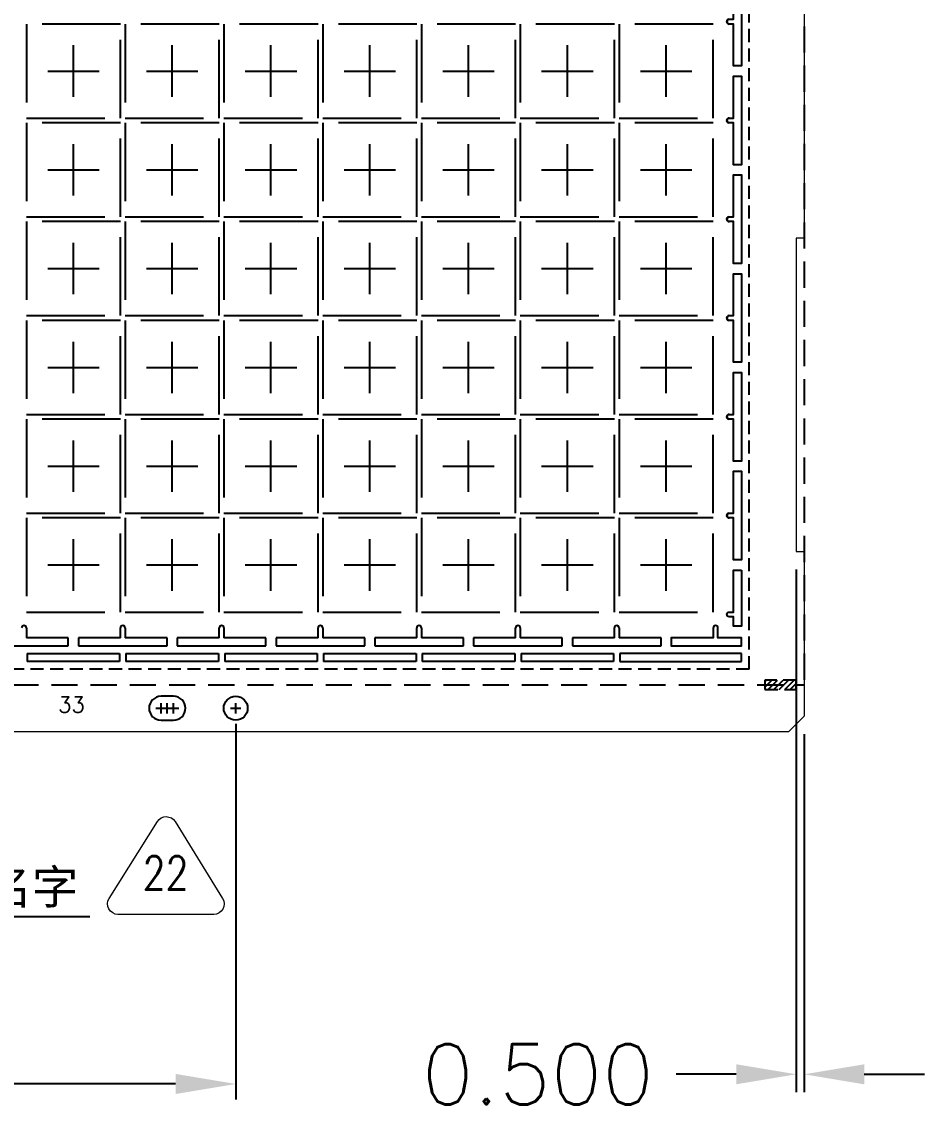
# Model space of a CAD drawing. Header units: inches. Extents: x 5 to 403, y 5 to 265.
# Drawn here: x 117.22 to 134.49, y 78 to 98.72 of the extents above; entities that cross this region are included whole.
import ezdxf

# ---------------------------------------------------------------- set-up
doc = ezdxf.new("R2010")
doc.units = ezdxf.units.IN
doc.header["$MEASUREMENT"] = 0
for name, pattern in [('CENTER', [2, 1.25, -0.25, 0.25, -0.25]), ('DASHED', [0.75, 0.5, -0.25]), ('HIDDEN', [0.375, 0.25, -0.125])]:
    doc.linetypes.add(name, pattern=pattern)
for name, color, linetype in [('1（实线、SECTION图示等）', 7, 'Continuous'), ('CEN(中心线)', 1, 'CENTER'), ('DIM(尺寸标注）', 4, 'Continuous'), ('EFFECTIVE AREA（塑封区域）', 4, 'HIDDEN'), ('PKG LINE（虚线）', 2, 'HIDDEN'), ('Tape(胶带、实线）', 4, 'Continuous')]:
    doc.layers.add(name, color=color, linetype=linetype)
doc.styles.add('ROMANS', font='SIMPLEX', dxfattribs={"width": 0.8, "height": 0.018})
doc.styles.add('SIMPLEX', font='SIMPLEX')
doc.styles.get("Standard").update_dxf_attribs({"font": ''})
doc.styles.add('宋体', font='')
doc.styles.get('Standard').set_extended_font_data('SimSun')
doc.styles.get('宋体').set_extended_font_data('SimSun')
doc.dimstyles.new('ISO-25', dxfattribs={"dimtxt": 0.2, "dimasz": 0.15, "dimexe": 0.025, "dimexo": 0.025, "dimgap": 0.025, "dimtad": 0, "dimdec": 3, "dimzin": 1, "dimdsep": 46, "dimtxsty": '宋体', "dimcen": 0.15, "dimadec": 0, "dimazin": 0, "dimtfac": 1, "dimtdec": 3, "dimtmove": 0, "dimatfit": 3, "dimfxl": 0, "dimarcsym": 0})

msp = doc.modelspace()

# ---------------------------------------------------------------- hatches: boundary and pattern name
at = {"layer": 'DIM(尺寸标注）'}
h = msp.add_hatch(dxfattribs=at)
h.set_pattern_fill('ANSI31', color=256, scale=0.6, style=0)
h.set_pattern_definition([(45, (-224.63369, 107.40307), (-0.053033009, 0.053033009), [])])
h.paths.add_polyline_path([(54.93635, 107.7195), (54.93635, 107.5395), (55.53635, 107.5395), (55.53635, 107.7195)])
h.paths.add_polyline_path([(54.93635, 85.9395), (54.93635, 86.1195), (55.53635, 86.1195), (55.53635, 85.9395)])
h.paths.add_polyline_path([(131.43635, 86.1195), (131.43635, 85.9395), (132.03635, 85.9395), (132.03635, 86.1195)])
h.paths.add_polyline_path([(131.43635, 107.5395), (131.43635, 107.7195), (132.03635, 107.7195), (132.03635, 107.5395)])

# ---------------------------------------------------------------- linework, layer by layer
msp.add_circle((121.31135, 85.5831, 0.1444), 0.2286)
at = {"layer": '1（实线、SECTION图示等）', "ltscale": 10}
for p, q in [((117.30635, 87.1185, 0.1444), (117.30635, 86.9295, 0.1444)), ((119.10635, 86.9295, 0.1444), (119.10635, 87.1185, 0.1444)), ((119.19635, 87.1185, 0.1444), (119.19635, 86.9295, 0.1444)), ((120.99635, 86.9295, 0.1444), (120.99635, 87.1185, 0.1444)), ((121.08635, 87.1185, 0.1444), (121.08635, 86.9295, 0.1444)), ((122.88635, 86.9295, 0.1444), (122.88635, 87.1185, 0.1444)), ((122.97635, 87.1185, 0.1444), (122.97635, 86.9295, 0.1444)), ((124.77635, 86.9295, 0.1444), (124.77635, 87.1185, 0.1444)), ((124.86635, 87.1185, 0.1444), (124.86635, 86.9295, 0.1444)), ((126.66635, 86.9295, 0.1444), (126.66635, 87.1185, 0.1444)), ((126.75635, 87.1185, 0.1444), (126.75635, 86.9295, 0.1444)), ((128.55635, 86.9295, 0.1444), (128.55635, 87.1185, 0.1444)), ((128.64635, 87.1185, 0.1444), (128.64635, 86.9295, 0.1444)), ((118.10885, 86.9295, 0.1444), (117.30635, 86.9295, 0.1444)), ((118.10885, 86.7795, 0.1444), (118.10885, 86.9295, 0.1444)), ((119.10635, 86.9295, 0.1444), (118.30385, 86.9295, 0.1444)), ((118.30385, 86.9295, 0.1444), (118.30385, 86.7795, 0.1444)), ((119.99885, 86.9295, 0.1444), (119.19635, 86.9295, 0.1444)), ((119.99885, 86.7795, 0.1444), (119.99885, 86.9295, 0.1444)), ((120.99635, 86.9295, 0.1444), (120.19385, 86.9295, 0.1444)), ((120.19385, 86.9295, 0.1444), (120.19385, 86.7795, 0.1444)), ((121.88885, 86.9295, 0.1444), (121.08635, 86.9295, 0.1444)), ((121.88885, 86.7795, 0.1444), (121.88885, 86.9295, 0.1444)), ((122.88635, 86.9295, 0.1444), (122.08385, 86.9295, 0.1444)), ((122.08385, 86.9295, 0.1444), (122.08385, 86.7795, 0.1444)), ((123.77885, 86.9295, 0.1444), (122.97635, 86.9295, 0.1444)), ((123.77885, 86.7795, 0.1444), (123.77885, 86.9295, 0.1444)), ((124.77635, 86.9295, 0.1444), (123.97385, 86.9295, 0.1444)), ((123.97385, 86.9295, 0.1444), (123.97385, 86.7795, 0.1444)), ((125.66885, 86.9295, 0.1444), (124.86635, 86.9295, 0.1444)), ((125.66885, 86.7795, 0.1444), (125.66885, 86.9295, 0.1444)), ((126.66635, 86.9295, 0.1444), (125.86385, 86.9295, 0.1444)), ((125.86385, 86.9295, 0.1444), (125.86385, 86.7795, 0.1444)), ((127.55885, 86.9295, 0.1444), (126.75635, 86.9295, 0.1444)), ((127.55885, 86.7795, 0.1444), (127.55885, 86.9295, 0.1444)), ((128.55635, 86.9295, 0.1444), (127.75385, 86.9295, 0.1444)), ((127.75385, 86.9295, 0.1444), (127.75385, 86.7795, 0.1444)), ((129.44885, 86.9295, 0.1444), (128.64635, 86.9295, 0.1444)), ((129.44885, 86.7795, 0.1444), (129.44885, 86.9295, 0.1444)), ((116.41385, 86.7795, 0.1444), (118.10885, 86.7795, 0.1444)), ((118.30385, 86.7795, 0.1444), (119.99885, 86.7795, 0.1444)), ((120.19385, 86.7795, 0.1444), (121.88885, 86.7795, 0.1444)), ((122.08385, 86.7795, 0.1444), (123.77885, 86.7795, 0.1444)), ((123.97385, 86.7795, 0.1444), (125.66885, 86.7795, 0.1444)), ((125.86385, 86.7795, 0.1444), (127.55885, 86.7795, 0.1444)), ((127.75385, 86.7795, 0.1444), (129.44885, 86.7795, 0.1444))]:
    msp.add_line(p, q, dxfattribs=at)
at = {"layer": '1（实线、SECTION图示等）'}
for p, q in [((117.32135, 86.6295, 0.1444), (119.09135, 86.6295, 0.1444)), ((117.32135, 86.6295, 0.1444), (117.32135, 86.4795, 0.1444)), ((119.09135, 86.6295, 0.1444), (119.09135, 86.4795, 0.1444)), ((119.21135, 86.6295, 0.1444), (120.98135, 86.6295, 0.1444)), ((119.21135, 86.6295, 0.1444), (119.21135, 86.4795, 0.1444)), ((120.98135, 86.6295, 0.1444), (120.98135, 86.4795, 0.1444)), ((121.10135, 86.6295, 0.1444), (122.87135, 86.6295, 0.1444)), ((121.10135, 86.6295, 0.1444), (121.10135, 86.4795, 0.1444)), ((122.87135, 86.6295, 0.1444), (122.87135, 86.4795, 0.1444)), ((122.99135, 86.6295, 0.1444), (124.76135, 86.6295, 0.1444)), ((122.99135, 86.6295, 0.1444), (122.99135, 86.4795, 0.1444)), ((124.76135, 86.6295, 0.1444), (124.76135, 86.4795, 0.1444)), ((124.88135, 86.6295, 0.1444), (126.65135, 86.6295, 0.1444)), ((124.88135, 86.6295, 0.1444), (124.88135, 86.4795, 0.1444)), ((126.65135, 86.6295, 0.1444), (126.65135, 86.4795, 0.1444)), ((126.77135, 86.6295, 0.1444), (128.54135, 86.6295, 0.1444)), ((126.77135, 86.6295, 0.1444), (126.77135, 86.4795, 0.1444)), ((128.54135, 86.6295, 0.1444), (128.54135, 86.4795, 0.1444)), ((130.98635, 86.6295, 0.1444), (128.66135, 86.6295, 0.1444)), ((128.66135, 86.6295, 0.1444), (128.66135, 86.4795, 0.1444)), ((130.98635, 86.4795, 0.1444), (130.98635, 86.6295, 0.1444)), ((119.09135, 86.4795, 0.1444), (117.32135, 86.4795, 0.1444)), ((120.98135, 86.4795, 0.1444), (119.21135, 86.4795, 0.1444)), ((122.87135, 86.4795, 0.1444), (121.10135, 86.4795, 0.1444)), ((124.76135, 86.4795, 0.1444), (122.99135, 86.4795, 0.1444)), ((126.65135, 86.4795, 0.1444), (124.88135, 86.4795, 0.1444)), ((128.54135, 86.4795, 0.1444), (126.77135, 86.4795, 0.1444)), ((128.66135, 86.4795, 0.1444), (130.98635, 86.4795, 0.1444))]:
    msp.add_line(p, q, dxfattribs=at)
at = {"layer": '1（实线、SECTION图示等）', "lineweight": 0, "elevation": 0.1444}
msp.add_lwpolyline([(55.08635, 108.5295), (131.88635, 108.5295), (132.18635, 108.2295), (132.18635, 105.0795), (132.03635, 105.0795), (132.03635, 99.0795), (132.18635, 99.0795), (132.18635, 94.5795), (132.03635, 94.5795), (132.03635, 88.5795), (132.18635, 88.5795), (132.18635, 85.4295), (131.88635, 85.1295), (55.08635, 85.1295)], dxfattribs=at)
at = {"layer": '1（实线、SECTION图示等）', "elevation": 0.1444}
for points in [[(130.75235, 98.7645), (130.83635, 98.7645), (130.83635, 99.567), (130.98635, 99.567), (130.98635, 97.872), (130.83635, 97.872), (130.83635, 98.6745), (130.75235, 98.6745, -1), (130.75235, 98.7645, 1), (130.75235, 98.6745)], [(130.75235, 96.8745), (130.83635, 96.8745), (130.83635, 97.677), (130.98635, 97.677), (130.98635, 95.982), (130.83635, 95.982), (130.83635, 96.7845), (130.75235, 96.7845, -1), (130.75235, 96.8745, 1), (130.75235, 96.7845)], [(130.75235, 94.9845), (130.83635, 94.9845), (130.83635, 95.787), (130.98635, 95.787), (130.98635, 94.092), (130.83635, 94.092), (130.83635, 94.8945), (130.75235, 94.8945, -1), (130.75235, 94.9845, 1), (130.75235, 94.8945)], [(130.75235, 93.0945), (130.83635, 93.0945), (130.83635, 93.897), (130.98635, 93.897), (130.98635, 92.202), (130.83635, 92.202), (130.83635, 93.0045), (130.75235, 93.0045, -1), (130.75235, 93.0945, 1), (130.75235, 93.0045)], [(130.75235, 91.2045), (130.83635, 91.2045), (130.83635, 92.007), (130.98635, 92.007), (130.98635, 90.312), (130.83635, 90.312), (130.83635, 91.1145), (130.75235, 91.1145, -1), (130.75235, 91.2045, 1), (130.75235, 91.1145)], [(130.75235, 89.3145), (130.83635, 89.3145), (130.83635, 90.117), (130.98635, 90.117), (130.98635, 88.422), (130.83635, 88.422), (130.83635, 89.2245), (130.75235, 89.2245, -1), (130.75235, 89.3145, 1), (130.75235, 89.2245)]]:
    msp.add_lwpolyline(points, format="xyb", dxfattribs=at)
for points in [[(130.98635, 88.227), (130.98635, 87.1545), (130.83635, 87.1545), (130.83635, 87.3345), (130.75235, 87.3345, -1), (130.75235, 87.4245), (130.83635, 87.4245), (130.83635, 88.227)], [(120.12275, 85.3545, 1), (120.12275, 85.8117), (119.88275, 85.8117, 1), (119.88275, 85.3545)]]:
    msp.add_lwpolyline(points, format="xyb", close=True, dxfattribs=at)
at = {"layer": '1（实线、SECTION图示等）', "ltscale": 10, "elevation": 0.1444}
msp.add_lwpolyline([(130.53635, 87.1185, 1), (130.44635, 87.1185), (130.44635, 86.9295), (129.64385, 86.9295), (129.64385, 86.7795), (130.98635, 86.7795), (130.98635, 86.9295), (130.53635, 86.9295)], format="xyb", close=True, dxfattribs=at)
at = {"layer": '1（实线、SECTION图示等）'}
msp.add_circle((121.31135, 85.5831, 0.1444), 0.2286, dxfattribs=at)
at = {"layer": '1（实线、SECTION图示等）', "ltscale": 10}
for centre in [(117.26135, 87.1185, 0.1444), (119.15135, 87.1185, 0.1444), (121.04135, 87.1185, 0.1444), (122.93135, 87.1185, 0.1444), (124.82135, 87.1185, 0.1444), (126.71135, 87.1185, 0.1444), (128.60135, 87.1185, 0.1444)]:
    msp.add_arc(centre, 0.045, 0, 180, dxfattribs=at)
at = {"layer": 'CEN(中心线)', "linetype": 'CENTER', "ltscale": 1.6}
for p, q in [((118.20635, 97.28251, 0.1444), (118.20635, 98.26649, 0.1444)), ((120.09635, 97.28251, 0.1444), (120.09635, 98.26649, 0.1444)), ((121.98635, 97.28251, 0.1444), (121.98635, 98.26649, 0.1444)), ((123.87635, 97.28251, 0.1444), (123.87635, 98.26649, 0.1444)), ((125.76635, 97.28251, 0.1444), (125.76635, 98.26649, 0.1444)), ((127.65635, 97.28251, 0.1444), (127.65635, 98.26649, 0.1444)), ((129.54635, 97.28251, 0.1444), (129.54635, 98.26649, 0.1444)), ((117.71436, 97.7745, 0.1444), (118.69834, 97.7745, 0.1444)), ((119.60436, 97.7745, 0.1444), (120.58834, 97.7745, 0.1444)), ((121.49436, 97.7745, 0.1444), (122.47834, 97.7745, 0.1444)), ((123.38436, 97.7745, 0.1444), (124.36834, 97.7745, 0.1444)), ((125.27436, 97.7745, 0.1444), (126.25834, 97.7745, 0.1444)), ((127.16436, 97.7745, 0.1444), (128.14834, 97.7745, 0.1444)), ((129.05436, 97.7745, 0.1444), (130.03834, 97.7745, 0.1444)), ((118.20635, 95.39251, 0.1444), (118.20635, 96.37649, 0.1444)), ((120.09635, 95.39251, 0.1444), (120.09635, 96.37649, 0.1444)), ((121.98635, 95.39251, 0.1444), (121.98635, 96.37649, 0.1444)), ((123.87635, 95.39251, 0.1444), (123.87635, 96.37649, 0.1444)), ((125.76635, 95.39251, 0.1444), (125.76635, 96.37649, 0.1444)), ((127.65635, 95.39251, 0.1444), (127.65635, 96.37649, 0.1444)), ((129.54635, 95.39251, 0.1444), (129.54635, 96.37649, 0.1444)), ((117.71436, 95.8845, 0.1444), (118.69834, 95.8845, 0.1444)), ((119.60436, 95.8845, 0.1444), (120.58834, 95.8845, 0.1444)), ((121.49436, 95.8845, 0.1444), (122.47834, 95.8845, 0.1444)), ((123.38436, 95.8845, 0.1444), (124.36834, 95.8845, 0.1444)), ((125.27436, 95.8845, 0.1444), (126.25834, 95.8845, 0.1444)), ((127.16436, 95.8845, 0.1444), (128.14834, 95.8845, 0.1444)), ((129.05436, 95.8845, 0.1444), (130.03834, 95.8845, 0.1444)), ((118.20635, 93.50251, 0.1444), (118.20635, 94.48649, 0.1444)), ((120.09635, 93.50251, 0.1444), (120.09635, 94.48649, 0.1444)), ((121.98635, 93.50251, 0.1444), (121.98635, 94.48649, 0.1444)), ((123.87635, 93.50251, 0.1444), (123.87635, 94.48649, 0.1444)), ((125.76635, 93.50251, 0.1444), (125.76635, 94.48649, 0.1444)), ((127.65635, 93.50251, 0.1444), (127.65635, 94.48649, 0.1444)), ((129.54635, 93.50251, 0.1444), (129.54635, 94.48649, 0.1444)), ((117.71436, 93.9945, 0.1444), (118.69834, 93.9945, 0.1444)), ((119.60436, 93.9945, 0.1444), (120.58834, 93.9945, 0.1444)), ((121.49436, 93.9945, 0.1444), (122.47834, 93.9945, 0.1444)), ((123.38436, 93.9945, 0.1444), (124.36834, 93.9945, 0.1444)), ((125.27436, 93.9945, 0.1444), (126.25834, 93.9945, 0.1444)), ((127.16436, 93.9945, 0.1444), (128.14834, 93.9945, 0.1444)), ((129.05436, 93.9945, 0.1444), (130.03834, 93.9945, 0.1444)), ((118.20635, 91.61251, 0.1444), (118.20635, 92.59649, 0.1444)), ((120.09635, 91.61251, 0.1444), (120.09635, 92.59649, 0.1444)), ((121.98635, 91.61251, 0.1444), (121.98635, 92.59649, 0.1444)), ((123.87635, 91.61251, 0.1444), (123.87635, 92.59649, 0.1444)), ((125.76635, 91.61251, 0.1444), (125.76635, 92.59649, 0.1444)), ((127.65635, 91.61251, 0.1444), (127.65635, 92.59649, 0.1444)), ((129.54635, 91.61251, 0.1444), (129.54635, 92.59649, 0.1444)), ((117.71436, 92.1045, 0.1444), (118.69834, 92.1045, 0.1444)), ((119.60436, 92.1045, 0.1444), (120.58834, 92.1045, 0.1444)), ((121.49436, 92.1045, 0.1444), (122.47834, 92.1045, 0.1444)), ((123.38436, 92.1045, 0.1444), (124.36834, 92.1045, 0.1444)), ((125.27436, 92.1045, 0.1444), (126.25834, 92.1045, 0.1444)), ((127.16436, 92.1045, 0.1444), (128.14834, 92.1045, 0.1444)), ((129.05436, 92.1045, 0.1444), (130.03834, 92.1045, 0.1444)), ((118.20635, 89.72251, 0.1444), (118.20635, 90.70649, 0.1444)), ((120.09635, 89.72251, 0.1444), (120.09635, 90.70649, 0.1444)), ((121.98635, 89.72251, 0.1444), (121.98635, 90.70649, 0.1444)), ((123.87635, 89.72251, 0.1444), (123.87635, 90.70649, 0.1444)), ((125.76635, 89.72251, 0.1444), (125.76635, 90.70649, 0.1444)), ((127.65635, 89.72251, 0.1444), (127.65635, 90.70649, 0.1444)), ((129.54635, 89.72251, 0.1444), (129.54635, 90.70649, 0.1444)), ((117.71436, 90.2145, 0.1444), (118.69834, 90.2145, 0.1444)), ((119.60436, 90.2145, 0.1444), (120.58834, 90.2145, 0.1444)), ((121.49436, 90.2145, 0.1444), (122.47834, 90.2145, 0.1444)), ((123.38436, 90.2145, 0.1444), (124.36834, 90.2145, 0.1444)), ((125.27436, 90.2145, 0.1444), (126.25834, 90.2145, 0.1444)), ((127.16436, 90.2145, 0.1444), (128.14834, 90.2145, 0.1444)), ((129.05436, 90.2145, 0.1444), (130.03834, 90.2145, 0.1444)), ((118.20635, 87.83251, 0.1444), (118.20635, 88.81649, 0.1444)), ((120.09635, 87.83251, 0.1444), (120.09635, 88.81649, 0.1444)), ((121.98635, 87.83251, 0.1444), (121.98635, 88.81649, 0.1444)), ((123.87635, 87.83251, 0.1444), (123.87635, 88.81649, 0.1444)), ((125.76635, 87.83251, 0.1444), (125.76635, 88.81649, 0.1444)), ((127.65635, 87.83251, 0.1444), (127.65635, 88.81649, 0.1444)), ((129.54635, 87.83251, 0.1444), (129.54635, 88.81649, 0.1444)), ((117.71436, 88.3245, 0.1444), (118.69834, 88.3245, 0.1444)), ((119.60436, 88.3245, 0.1444), (120.58834, 88.3245, 0.1444)), ((121.49436, 88.3245, 0.1444), (122.47834, 88.3245, 0.1444)), ((123.38436, 88.3245, 0.1444), (124.36834, 88.3245, 0.1444)), ((125.27436, 88.3245, 0.1444), (126.25834, 88.3245, 0.1444)), ((127.16436, 88.3245, 0.1444), (128.14834, 88.3245, 0.1444)), ((129.05436, 88.3245, 0.1444), (130.03834, 88.3245, 0.1444))]:
    msp.add_line(p, q, dxfattribs=at)
at = {"layer": 'DIM(尺寸标注）'}
for p, q in [((132.03635, 88.2345, 0.1444), (132.03635, 78.23459, 0.1444)), ((119.78275, 85.5831, 0.1444), (119.98275, 85.5831, 0.1444)), ((119.88275, 85.4831, 0.1444), (119.88275, 85.6831, 0.1444)), ((119.90275, 85.5831, 0.1444), (120.10275, 85.5831, 0.1444)), ((120.00275, 85.4831, 0.1444), (120.00275, 85.6831, 0.1444)), ((120.02275, 85.5831, 0.1444), (120.22275, 85.5831, 0.1444)), ((120.12275, 85.4831, 0.1444), (120.12275, 85.6831, 0.1444)), ((121.21135, 85.5831, 0.1444), (121.41135, 85.5831, 0.1444)), ((121.31135, 85.4831, 0.1444), (121.31135, 85.6831, 0.1444)), ((121.31135, 85.2831, 0.1444), (121.31135, 78.09433, 0.1444)), ((132.18635, 85.0845, 0.1444), (132.18635, 78.23459, 0.1444)), ((130.88635, 78.57959, 0.1444), (129.73635, 78.57959, 0.1444)), ((133.33635, 78.57959, 0.1444), (134.48635, 78.57959, 0.1444)), ((120.16135, 78.39433, 0.1444), (115.12444, 78.39433, 0.1444))]:
    msp.add_line(p, q, dxfattribs=at)
at = {"layer": 'DIM(尺寸标注）', "linetype": 'HIDDEN', "elevation": 0.1444}
msp.add_lwpolyline([(132.03635, 85.9395), (132.03635, 86.1195), (131.43635, 86.1195), (131.43635, 85.9395)], close=True, dxfattribs=at)
at = {"layer": 'DIM(尺寸标注）', "color": 6, "lineweight": 0, "ltscale": 2, "elevation": 0.30902}
msp.add_lwpolyline([(120.15346, 83.41379), (121.06105, 81.94437, -0.58729158), (120.8908, 81.63911), (119.05957, 81.63911, -0.58994045), (118.89015, 81.9457), (119.81379, 83.41513, -0.5551437)], format="xyb", close=True, dxfattribs=at)
at = {"layer": 'DIM(尺寸标注）'}
for points in [[(130.88635, 78.77126, 0.1444), (130.88635, 78.38792, 0.1444), (132.03635, 78.57959, 0.1444)], [(133.33635, 78.77126, 0.1444), (133.33635, 78.38792, 0.1444), (132.18635, 78.57959, 0.1444)], [(120.16135, 78.586, 0.1444), (120.16135, 78.20266, 0.1444), (121.31135, 78.39433, 0.1444)]]:
    msp.add_solid(points, dxfattribs=at)
at = {"layer": 'EFFECTIVE AREA（塑封区域）'}
for q in [(131.13635, 107.3295, 0.1444), (56.13635, 86.3295, 0.1444), (56.13635, 86.3295, 0.1444)]:
    msp.add_line((131.13635, 86.3295, 0.1444), q, dxfattribs=at)
at = {"layer": 'EFFECTIVE AREA（塑封区域）', "elevation": 0.1444}
msp.add_lwpolyline([(131.13635, 86.3295), (131.13635, 107.3295), (56.13635, 107.3295)], dxfattribs=at)
at = {"layer": 'PKG LINE（虚线）', "color": 2, "linetype": 'CENTER', "ltscale": 1.2, "elevation": 0.1444}
for points in [[(117.30635, 96.8745), (119.10635, 96.8745), (119.10635, 98.6745), (117.30635, 98.6745)], [(119.19635, 96.8745), (120.99635, 96.8745), (120.99635, 98.6745), (119.19635, 98.6745)], [(121.08635, 96.8745), (122.88635, 96.8745), (122.88635, 98.6745), (121.08635, 98.6745)], [(122.97635, 96.8745), (124.77635, 96.8745), (124.77635, 98.6745), (122.97635, 98.6745)], [(124.86635, 96.8745), (126.66635, 96.8745), (126.66635, 98.6745), (124.86635, 98.6745)], [(126.75635, 96.8745), (128.55635, 96.8745), (128.55635, 98.6745), (126.75635, 98.6745)], [(128.64635, 96.8745), (130.44635, 96.8745), (130.44635, 98.6745), (128.64635, 98.6745)], [(117.30635, 94.9845), (119.10635, 94.9845), (119.10635, 96.7845), (117.30635, 96.7845)], [(119.19635, 94.9845), (120.99635, 94.9845), (120.99635, 96.7845), (119.19635, 96.7845)], [(121.08635, 94.9845), (122.88635, 94.9845), (122.88635, 96.7845), (121.08635, 96.7845)], [(122.97635, 94.9845), (124.77635, 94.9845), (124.77635, 96.7845), (122.97635, 96.7845)], [(124.86635, 94.9845), (126.66635, 94.9845), (126.66635, 96.7845), (124.86635, 96.7845)], [(126.75635, 94.9845), (128.55635, 94.9845), (128.55635, 96.7845), (126.75635, 96.7845)], [(128.64635, 94.9845), (130.44635, 94.9845), (130.44635, 96.7845), (128.64635, 96.7845)], [(117.30635, 93.0945), (119.10635, 93.0945), (119.10635, 94.8945), (117.30635, 94.8945)], [(119.19635, 93.0945), (120.99635, 93.0945), (120.99635, 94.8945), (119.19635, 94.8945)], [(121.08635, 93.0945), (122.88635, 93.0945), (122.88635, 94.8945), (121.08635, 94.8945)], [(122.97635, 93.0945), (124.77635, 93.0945), (124.77635, 94.8945), (122.97635, 94.8945)], [(124.86635, 93.0945), (126.66635, 93.0945), (126.66635, 94.8945), (124.86635, 94.8945)], [(126.75635, 93.0945), (128.55635, 93.0945), (128.55635, 94.8945), (126.75635, 94.8945)], [(128.64635, 93.0945), (130.44635, 93.0945), (130.44635, 94.8945), (128.64635, 94.8945)], [(117.30635, 91.2045), (119.10635, 91.2045), (119.10635, 93.0045), (117.30635, 93.0045)], [(119.19635, 91.2045), (120.99635, 91.2045), (120.99635, 93.0045), (119.19635, 93.0045)], [(121.08635, 91.2045), (122.88635, 91.2045), (122.88635, 93.0045), (121.08635, 93.0045)], [(122.97635, 91.2045), (124.77635, 91.2045), (124.77635, 93.0045), (122.97635, 93.0045)], [(124.86635, 91.2045), (126.66635, 91.2045), (126.66635, 93.0045), (124.86635, 93.0045)], [(126.75635, 91.2045), (128.55635, 91.2045), (128.55635, 93.0045), (126.75635, 93.0045)], [(128.64635, 91.2045), (130.44635, 91.2045), (130.44635, 93.0045), (128.64635, 93.0045)], [(117.30635, 89.3145), (119.10635, 89.3145), (119.10635, 91.1145), (117.30635, 91.1145)], [(119.19635, 89.3145), (120.99635, 89.3145), (120.99635, 91.1145), (119.19635, 91.1145)], [(121.08635, 89.3145), (122.88635, 89.3145), (122.88635, 91.1145), (121.08635, 91.1145)], [(122.97635, 89.3145), (124.77635, 89.3145), (124.77635, 91.1145), (122.97635, 91.1145)], [(124.86635, 89.3145), (126.66635, 89.3145), (126.66635, 91.1145), (124.86635, 91.1145)], [(126.75635, 89.3145), (128.55635, 89.3145), (128.55635, 91.1145), (126.75635, 91.1145)], [(128.64635, 89.3145), (130.44635, 89.3145), (130.44635, 91.1145), (128.64635, 91.1145)], [(117.30635, 87.4245), (119.10635, 87.4245), (119.10635, 89.2245), (117.30635, 89.2245)], [(119.19635, 87.4245), (120.99635, 87.4245), (120.99635, 89.2245), (119.19635, 89.2245)], [(121.08635, 87.4245), (122.88635, 87.4245), (122.88635, 89.2245), (121.08635, 89.2245)], [(122.97635, 87.4245), (124.77635, 87.4245), (124.77635, 89.2245), (122.97635, 89.2245)], [(124.86635, 87.4245), (126.66635, 87.4245), (126.66635, 89.2245), (124.86635, 89.2245)], [(126.75635, 87.4245), (128.55635, 87.4245), (128.55635, 89.2245), (126.75635, 89.2245)], [(128.64635, 87.4245), (130.44635, 87.4245), (130.44635, 89.2245), (128.64635, 89.2245)]]:
    msp.add_lwpolyline(points, close=True, dxfattribs=at)
at = {"layer": 'Tape(胶带、实线）', "linetype": 'DASHED'}
for p in [(132.18635, 107.6295, 0.1444), (54.78635, 86.0295, 0.1444)]:
    msp.add_line(p, (132.18635, 86.0295, 0.1444), dxfattribs=at)

# ---------------------------------------------------------------- texts
at = {"layer": 'DIM(尺寸标注）', "color": 4, "lineweight": 0, "style": 'ROMANS', "width": 0.8}
msp.add_text('22', height=0.64, dxfattribs=at).set_placement((119.53024, 82.11221, 0.30684))
at = {"layer": 'DIM(尺寸标注）', "color": 4, "lineweight": 0, "style": '宋体'}
msp.add_text('旧料号/SAP料号-供应商名字', height=0.65, dxfattribs=at).set_placement((107.22262, 81.83967, 0.3332))
at = {"layer": 'DIM(尺寸标注）', "insert": (118.17255, 85.65001, 0.12059), "char_height": 0.2976191, "attachment_point": 5}
msp.add_mtext('{\\Fsimplex|c0;33}', dxfattribs=at)
at = {"layer": 'DIM(尺寸标注）', "insert": (127.09135, 78.57959, 0.1444), "char_height": 1.15, "attachment_point": 5, "style": 'SIMPLEX'}
msp.add_mtext('\\A1;0.500', dxfattribs=at)

# ---------------------------------------------------------------- leaders
at = {"layer": 'DIM(尺寸标注）', "color": 4, "lineweight": 0}
msp.add_leader([(110.70727, 85.2113, 0.30684), (106.06789, 81.59981, 0.30684), (118.51903, 81.59981, 0.30684)], dimstyle='ISO-25', override={"dimasz": 0.4, "dimtad": 0}, dxfattribs=at)

doc.saveas('drawing.dxf')
